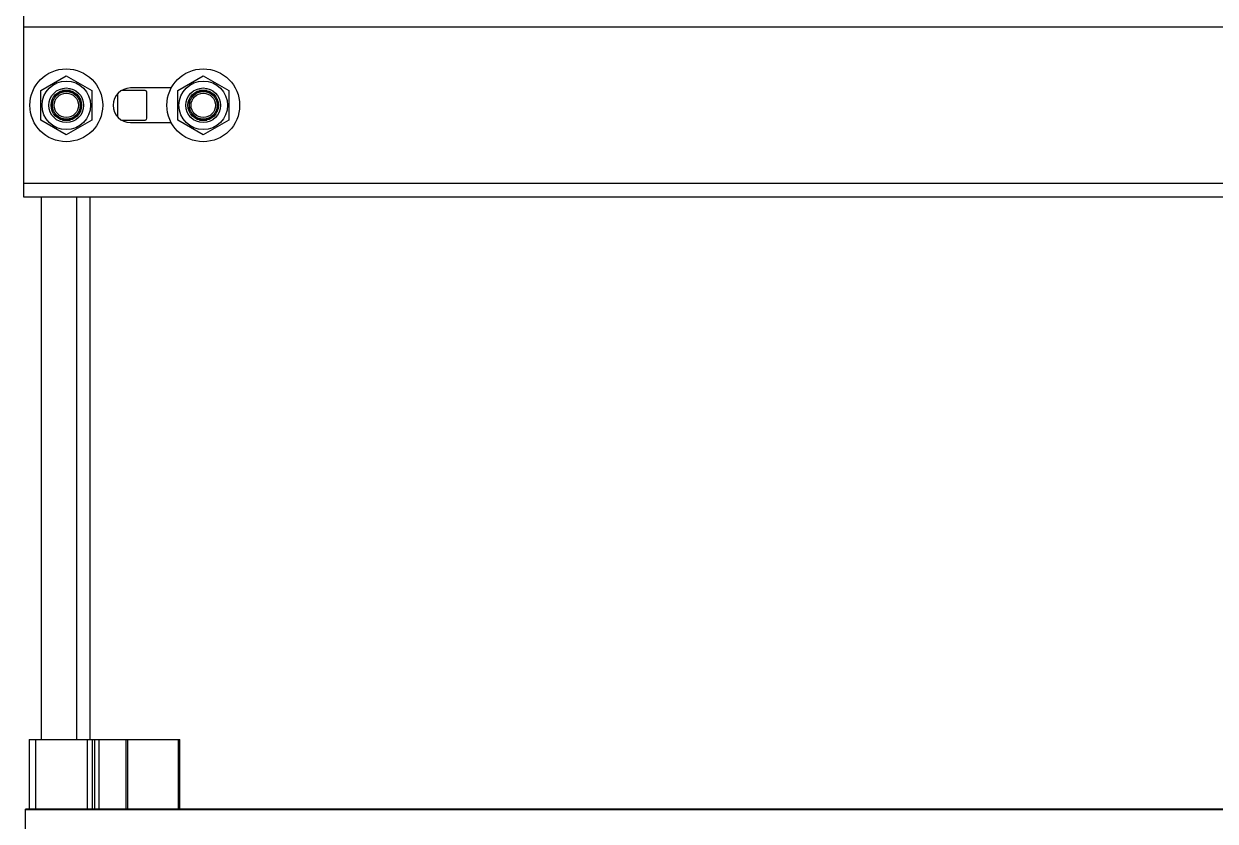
# Model space of a CAD drawing. Header units: millimetres. Extents: x 21899 to 38731, y -5425 to 3612.
# Drawn here: x 22196.6 to 22540.2, y 2881.1 to 3111 of the extents above; entities that cross this region are included whole.
import ezdxf

# ---------------------------------------------------------------- set-up
doc = ezdxf.new("R2010")
doc.units = ezdxf.units.MM

msp = doc.modelspace()

# ---------------------------------------------------------------- linework, layer by layer
at = {"color": 7, "linetype": 'Continuous'}
for p, q in [((22196.61, 3061), (22196.61, 3114)), ((22201.5, 3091.75), (22208.86, 3096)), ((22208.86, 3096), (22216.22, 3091.75)), ((22241, 3091.75), (22248.36, 3096)), ((22248.36, 3096), (22255.72, 3091.75)), ((22239.14, 3092.5), (22227.36, 3092.5)), ((22201.5, 3083.25), (22201.5, 3091.75)), ((22204.86, 3085.7), (22204.86, 3089.3)), ((22207.06, 3091.5), (22210.66, 3091.5)), ((22212.86, 3089.3), (22212.86, 3085.7)), ((22216.22, 3091.75), (22216.22, 3083.25)), ((22241, 3083.25), (22241, 3091.75)), ((22244.36, 3085.7), (22244.36, 3089.3)), ((22246.56, 3091.5), (22250.16, 3091.5)), ((22252.36, 3089.3), (22252.36, 3085.7)), ((22255.72, 3091.75), (22255.72, 3083.25)), ((22208.86, 3079), (22201.5, 3083.25)), ((22210.66, 3083.5), (22207.06, 3083.5)), ((22216.22, 3083.25), (22208.86, 3079)), ((22227.36, 3082.5), (22239.14, 3082.5)), ((22248.36, 3079), (22241, 3083.25)), ((22250.16, 3083.5), (22246.56, 3083.5)), ((22255.72, 3083.25), (22248.36, 3079)), ((23496.89, 3061), (22196.61, 3061)), ((22201.61, 3061), (22201.61, 2904.59)), ((22215.61, 3061), (22215.61, 2904.59)), ((22198.11, 2904.59), (22198.11, 2884.36)), ((22198.11, 2904.59), (22226.59, 2904.59)), ((22216.37, 2884.36), (22216.37, 2904.59)), ((22217.12, 2884.36), (22217.12, 2904.59)), ((22226.59, 2884.36), (22226.59, 2904.59)), ((22226.59, 2904.59), (22241.59, 2904.59)), ((22241.59, 2884.36), (22241.59, 2904.59)), ((22197.11, 2867.59), (22197.11, 2884.49)), ((22336.81, 2884.49), (22197.11, 2884.49)), ((25101.07, 2884.49), (22336.81, 2884.49))]:
    msp.add_line(p, q, dxfattribs=at)
at = {"color": 9, "linetype": 'Continuous'}
for p, q in [((23496.89, 3110), (22196.61, 3110)), ((23496.89, 3065), (22196.61, 3065)), ((22211.77, 3061), (22211.77, 2904.59)), ((22199.94, 2904.59), (22199.94, 2884.36)), ((22214.93, 2884.36), (22214.93, 2904.59)), ((22218.31, 2884.36), (22218.31, 2904.59)), ((22226.14, 2884.36), (22226.14, 2904.59)), ((22241.22, 2884.36), (22241.22, 2904.59)), ((22336.81, 2884.36), (22197.11, 2884.36)), ((25101.07, 2884.36), (22336.81, 2884.36))]:
    msp.add_line(p, q, dxfattribs=at)
at = {"color": 3, "linetype": 'Continuous'}
for p, q in [((22209.93, 3091.75), (22207.79, 3091.75)), ((22223.61, 3090.74), (22223.61, 3084.26)), ((22231.61, 3091.75), (22224.87, 3091.75)), ((22232.11, 3083.75), (22232.11, 3091.25)), ((22249.43, 3091.75), (22247.29, 3091.75)), ((22204.61, 3088.61), (22204.61, 3086.39)), ((22213.11, 3086.39), (22213.11, 3088.61)), ((22207.79, 3083.25), (22209.93, 3083.25)), ((22224.87, 3083.25), (22231.61, 3083.25)), ((22247.29, 3083.25), (22249.43, 3083.25))]:
    msp.add_line(p, q, dxfattribs=at)
at = {"color": 7, "linetype": 'Continuous'}
for centre, radius in [((22208.86, 3087.5), 10.5), ((22248.36, 3087.5), 10.5), ((22208.86, 3087.5), 7), ((22208.86, 3087.5), 5), ((22248.36, 3087.5), 7), ((22248.36, 3087.5), 5), ((22208.86, 3087.5), 4.4), ((22208.86, 3087.5), 4), ((22208.86, 3087.5), 3.51), ((22248.36, 3087.5), 4.4), ((22248.36, 3087.5), 4), ((22248.36, 3087.5), 3.51)]:
    msp.add_circle(centre, radius, dxfattribs=at)
msp.add_arc((22227.36, 3087.5), 5, 90, 270, dxfattribs=at)
at = {"color": 3, "linetype": 'Continuous'}
for centre, start, end in [((22231.61, 3091.25), 0, 90), ((22231.61, 3083.75), 270, 0)]:
    msp.add_arc(centre, 0.5, start, end, dxfattribs=at)

doc.saveas('drawing.dxf')
